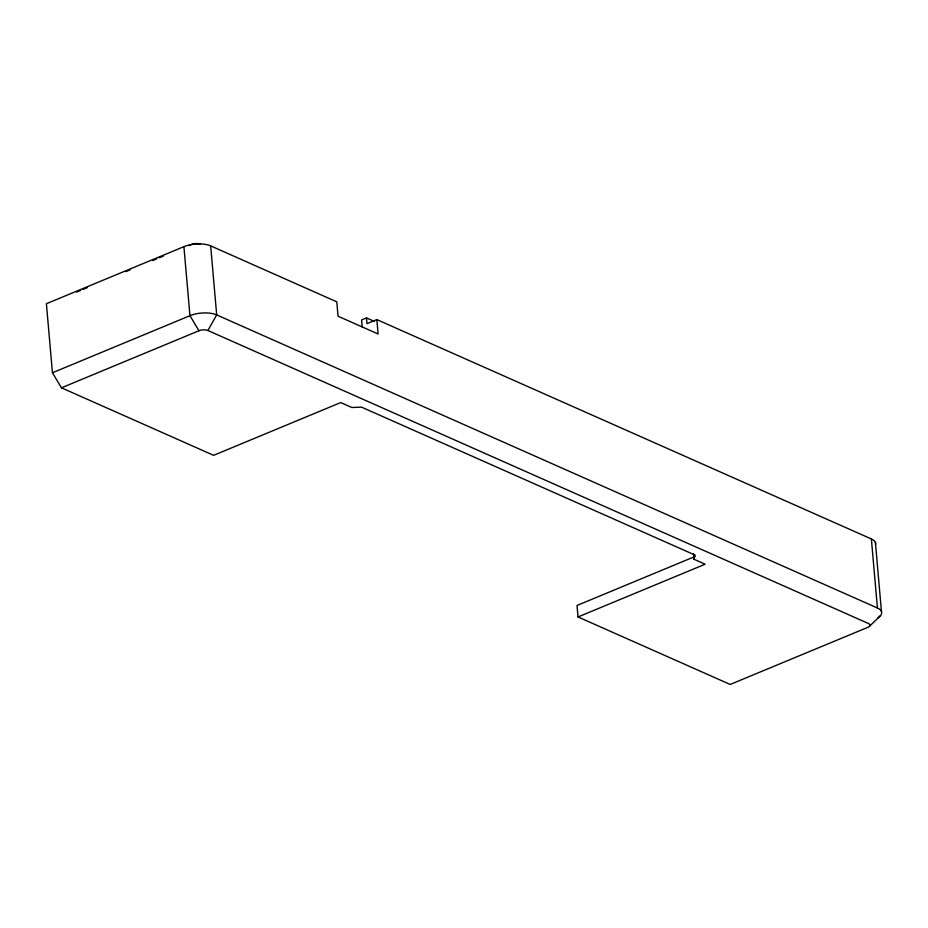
<?xml version="1.0" encoding="UTF-8"?>
<svg xmlns="http://www.w3.org/2000/svg" width="928" height="928" viewBox="0 0 928 928"><rect width="100%" height="100%" fill="white"/><g stroke="black" fill="none" stroke-linecap="round" stroke-linejoin="round"><path stroke-width="1.39" d="M694.759 556.591L577.019 605.462L578.028 616.958L705.129 564.212L693.993 559.271L695.153 555.13L361.572 407.148L351.863 407.508L340.727 402.566L213.626 455.323L61.457 387.823L52.444 372.766L46.4 303.723L183.906 246.662A19.07 7.969 -5 0 1 210.656 245.874L336.794 301.832L338.047 316.204L378.09 333.976L376.838 319.592L367.012 323.663L366.514 317.91L361.595 319.951L362.233 327.143M61.457 387.823L198.963 330.751A6.357 2.656 -5 0 1 207.884 330.496L216.688 314.905L210.656 245.874M869.617 626.145L880.463 615.67M76.606 292.1L80.608 290.441M83.276 289.339L87.278 287.668M125.999 271.602L130.001 269.944M152.702 260.524L156.704 258.866M159.372 257.752L163.374 256.093M188.744 245.572L191.412 244.458A6.357 2.656 -5 0 1 200.332 244.192M52.444 372.766L189.95 315.694A19.07 7.969 -5 0 1 216.688 314.905L877.424 608.002A19.07 7.969 -5 0 1 878.108 617.677M376.838 319.592L871.38 538.959A19.07 7.969 -5 0 1 875.556 544.527M366.514 317.91L374.448 321.436M207.884 330.496L868.608 623.581A6.357 2.656 -5 0 1 867.703 627.398L730.197 684.458L578.028 616.958M198.963 330.751L189.95 315.694L183.906 246.662M875.417 542.451L881.449 611.482M871.38 538.959L877.424 608.002M693.494 553.517L693.993 559.271"/></g></svg>
